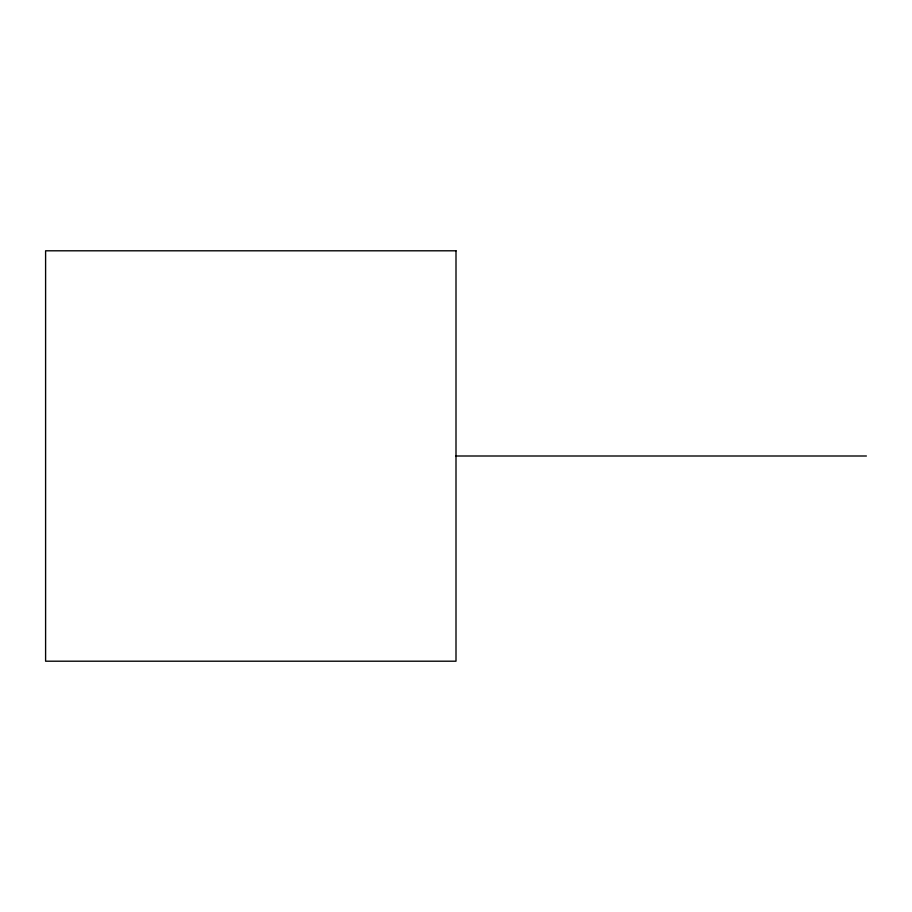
<?xml version="1.0" encoding="UTF-8"?>
<svg xmlns="http://www.w3.org/2000/svg" width="912" height="912" viewBox="0 0 912 912"><rect width="100%" height="100%" fill="white"/><g stroke="black" fill="none" stroke-linecap="round" stroke-linejoin="round"><path stroke-width="1.37" d="M456 456L866.4 456M456 250.8L45.6 250.8L45.6 661.2L456 661.2L456 250.8"/></g></svg>
